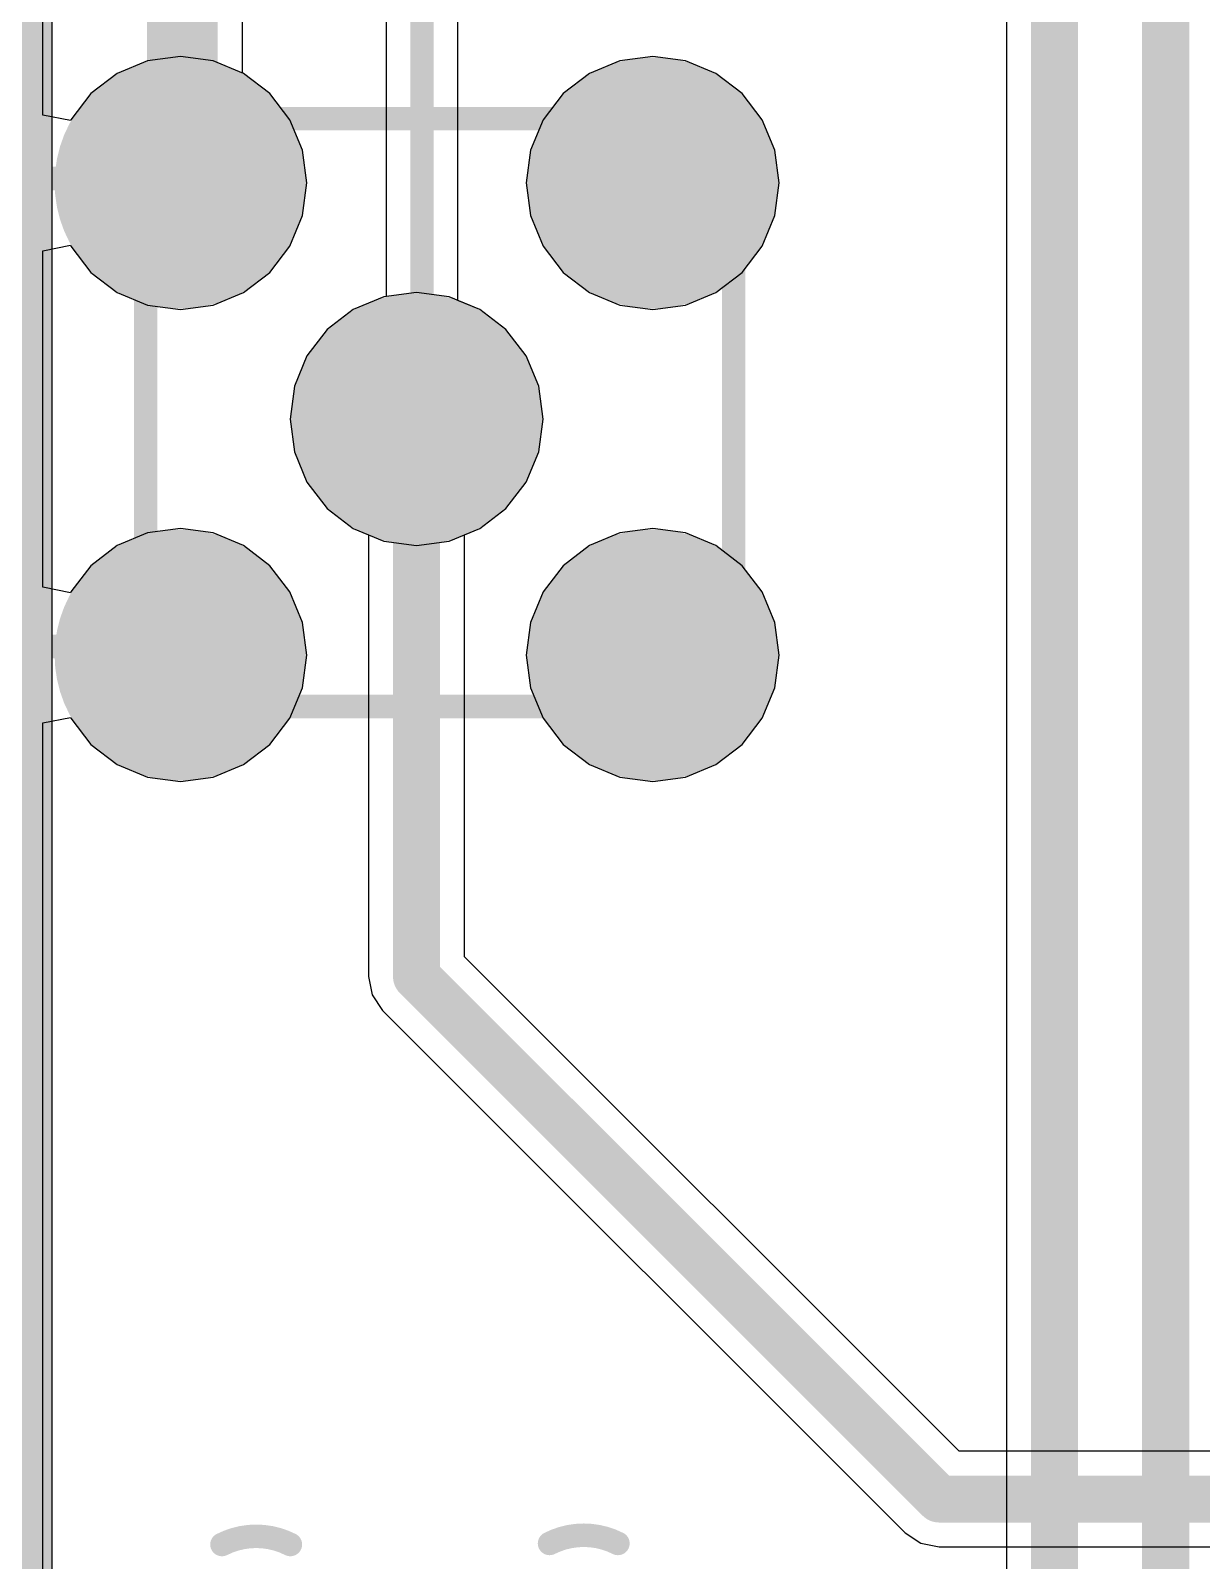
# Model space of a CAD drawing. Header units: millimetres. Extents: x 6.83 to 16.18, y 4.59 to 12.3.
# Drawn here: x 7.12 to 7.617, y 7.635 to 8.286 of the extents above; entities that cross this region are included whole.
import ezdxf

# ---------------------------------------------------------------- set-up
doc = ezdxf.new("R2010")
doc.units = ezdxf.units.MM
doc.header["$MEASUREMENT"] = 0
for name, color, linetype in [('BottomLayer', 5, 'Continuous'), ('BottomSolder', 6, 'Continuous'), ('InternalPlane1', 76, 'Continuous'), ('InternalPlane2', 16, 'Continuous'), ('MultiLayer', 9, 'Continuous'), ('PadHoleLayer', 156, 'Continuous'), ('TopLayer', 1, 'Continuous'), ('TopOverlay', 2, 'Continuous'), ('TopSolder', 216, 'Continuous')]:
    doc.layers.add(name, color=color, linetype=linetype)

# ---------------------------------------------------------------- blocks, each defined once
blk = doc.blocks.new('SMA_69')
at = {"layer": 'BottomLayer', "const_width": 0.04331}
for points in [[(-0.02165, 0, 1), (0.02165, 0, 1)], [(0.17913, 0, 1), (0.22244, 0, 1)], [(0.07874, -0.10039, 1), (0.12205, -0.10039, 1)], [(-0.02165, -0.20079, 1), (0.02165, -0.20079, 1)], [(0.17913, -0.20079, 1), (0.22244, -0.20079, 1)]]:
    blk.add_lwpolyline(points, format="xyb", close=True, dxfattribs=at)
at = {"layer": 'BottomSolder', "const_width": 0.04731}
for points in [[(-0.02365, 0, 1), (0.02365, 0, 1)], [(0.17713, 0, 1), (0.22444, 0, 1)], [(0.07674, -0.10039, 1), (0.12405, -0.10039, 1)], [(-0.02365, -0.20079, 1), (0.02365, -0.20079, 1)], [(0.17713, -0.20079, 1), (0.22444, -0.20079, 1)]]:
    blk.add_lwpolyline(points, format="xyb", close=True, dxfattribs=at)
at = {"layer": 'InternalPlane1', "const_width": 0.05346}
for points in [[(-0.02673, 0, 1), (0.02673, 0, 1)], [(0.17406, 0, 1), (0.22752, 0, 1)], [(0.07366, -0.10039, 1), (0.12713, -0.10039, 1)], [(-0.02673, -0.20079, 1), (0.02673, -0.20079, 1)], [(0.17406, -0.20079, 1), (0.22752, -0.20079, 1)]]:
    blk.add_lwpolyline(points, format="xyb", close=True, dxfattribs=at)
at = {"layer": 'InternalPlane2', "const_width": 0.05346}
for points in [[(-0.02673, 0, 1), (0.02673, 0, 1)], [(0.17406, 0, 1), (0.22752, 0, 1)], [(0.07366, -0.10039, 1), (0.12713, -0.10039, 1)], [(-0.02673, -0.20079, 1), (0.02673, -0.20079, 1)], [(0.17406, -0.20079, 1), (0.22752, -0.20079, 1)]]:
    blk.add_lwpolyline(points, format="xyb", close=True, dxfattribs=at)
at = {"layer": 'MultiLayer', "const_width": 0.04331}
for points in [[(-0.02165, 0, 1), (0.02165, 0, 1)], [(0.17913, 0, 1), (0.22244, 0, 1)], [(0.07874, -0.10039, 1), (0.12205, -0.10039, 1)], [(-0.02165, -0.20079, 1), (0.02165, -0.20079, 1)], [(0.17913, -0.20079, 1), (0.22244, -0.20079, 1)]]:
    blk.add_lwpolyline(points, format="xyb", close=True, dxfattribs=at)
at = {"layer": 'PadHoleLayer', "const_width": 0.03346}
for points in [[(-0.01673, 0, 1), (0.01673, 0, 1)], [(0.18406, 0, 1), (0.21752, 0, 1)], [(0.08366, -0.10039, 1), (0.11713, -0.10039, 1)], [(-0.01673, -0.20079, 1), (0.01673, -0.20079, 1)], [(0.18406, -0.20079, 1), (0.21752, -0.20079, 1)]]:
    blk.add_lwpolyline(points, format="xyb", close=True, dxfattribs=at)
at = {"layer": 'TopLayer', "const_width": 0.04331}
for points in [[(-0.02165, 0, 1), (0.02165, 0, 1)], [(0.17913, 0, 1), (0.22244, 0, 1)], [(0.07874, -0.10039, 1), (0.12205, -0.10039, 1)], [(-0.02165, -0.20079, 1), (0.02165, -0.20079, 1)], [(0.17913, -0.20079, 1), (0.22244, -0.20079, 1)]]:
    blk.add_lwpolyline(points, format="xyb", close=True, dxfattribs=at)
at = {"layer": 'TopSolder', "const_width": 0.04731}
for points in [[(-0.02365, 0, 1), (0.02365, 0, 1)], [(0.17713, 0, 1), (0.22444, 0, 1)], [(0.07674, -0.10039, 1), (0.12405, -0.10039, 1)], [(-0.02365, -0.20079, 1), (0.02365, -0.20079, 1)], [(0.17713, -0.20079, 1), (0.22444, -0.20079, 1)]]:
    blk.add_lwpolyline(points, format="xyb", close=True, dxfattribs=at)

msp = doc.modelspace()

# ---------------------------------------------------------------- linework, layer by layer
at = {"layer": 'BottomLayer'}
for p, q in [((7.12465, 8.24985), (7.12465, 9.17768)), ((7.53436, 8.87418), (7.53436, 6.40373)), ((7.16926, 8.27291), (7.15629, 8.26754)), ((7.18317, 8.27474), (7.16926, 8.27291)), ((7.19709, 8.27291), (7.18317, 8.27474)), ((7.21006, 8.26754), (7.19709, 8.27291)), ((7.37005, 8.27291), (7.35708, 8.26754)), ((7.38396, 8.27474), (7.37005, 8.27291)), ((7.39788, 8.27291), (7.38396, 8.27474)), ((7.41084, 8.26754), (7.39788, 8.27291)), ((7.15629, 8.26754), (7.14515, 8.259)), ((7.22119, 8.259), (7.21006, 8.26754)), ((7.35708, 8.26754), (7.34594, 8.259)), ((7.42198, 8.259), (7.41084, 8.26754)), ((7.14515, 8.259), (7.13661, 8.24786)), ((7.22974, 8.24786), (7.22119, 8.259)), ((7.34594, 8.259), (7.3374, 8.24786)), ((7.43052, 8.24786), (7.42198, 8.259)), ((7.13646, 8.24751), (7.12465, 8.24985)), ((7.13661, 8.24786), (7.13646, 8.24751)), ((7.23511, 8.23489), (7.22974, 8.24786)), ((7.3374, 8.24786), (7.33203, 8.23489)), ((7.4359, 8.23489), (7.43052, 8.24786)), ((7.23694, 8.22098), (7.23511, 8.23489)), ((7.33203, 8.23489), (7.33019, 8.22098)), ((7.43773, 8.22098), (7.4359, 8.23489)), ((7.23511, 8.20706), (7.23694, 8.22098)), ((7.33019, 8.22098), (7.33203, 8.20706)), ((7.4359, 8.20706), (7.43773, 8.22098)), ((7.22974, 8.19409), (7.23511, 8.20706)), ((7.33203, 8.20706), (7.3374, 8.19409)), ((7.43052, 8.19409), (7.4359, 8.20706)), ((7.12465, 8.1921), (7.13646, 8.19445)), ((7.12465, 8.04907), (7.12465, 8.1921)), ((7.13646, 8.19445), (7.13661, 8.19409)), ((7.13661, 8.19409), (7.14515, 8.18296)), ((7.22119, 8.18296), (7.22974, 8.19409)), ((7.3374, 8.19409), (7.34594, 8.18296)), ((7.42198, 8.18296), (7.43052, 8.19409)), ((7.14515, 8.18296), (7.15629, 8.17441)), ((7.21006, 8.17441), (7.22119, 8.18296)), ((7.34594, 8.18296), (7.35708, 8.17441)), ((7.41084, 8.17441), (7.42198, 8.18296)), ((7.15629, 8.17441), (7.16926, 8.16904)), ((7.19709, 8.16904), (7.21006, 8.17441)), ((7.26965, 8.17252), (7.25668, 8.16715)), ((7.28357, 8.17435), (7.26965, 8.17252)), ((7.29748, 8.17252), (7.28357, 8.17435)), ((7.31045, 8.16715), (7.29748, 8.17252)), ((7.35708, 8.17441), (7.37005, 8.16904)), ((7.39788, 8.16904), (7.41084, 8.17441)), ((7.16926, 8.16904), (7.18317, 8.16721)), ((7.18317, 8.16721), (7.19709, 8.16904)), ((7.25668, 8.16715), (7.24555, 8.1586)), ((7.32159, 8.1586), (7.31045, 8.16715)), ((7.37005, 8.16904), (7.38396, 8.16721)), ((7.38396, 8.16721), (7.39788, 8.16904)), ((7.24555, 8.1586), (7.237, 8.14747)), ((7.33013, 8.14747), (7.32159, 8.1586)), ((7.237, 8.14747), (7.23163, 8.1345)), ((7.3355, 8.1345), (7.33013, 8.14747)), ((7.23163, 8.1345), (7.2298, 8.12058)), ((7.33733, 8.12058), (7.3355, 8.1345)), ((7.2298, 8.12058), (7.23163, 8.10667)), ((7.3355, 8.10667), (7.33733, 8.12058)), ((7.23163, 8.10667), (7.237, 8.0937)), ((7.33013, 8.0937), (7.3355, 8.10667)), ((7.237, 8.0937), (7.24555, 8.08257)), ((7.32159, 8.08257), (7.33013, 8.0937)), ((7.24555, 8.08257), (7.25668, 8.07402)), ((7.31045, 8.07402), (7.32159, 8.08257)), ((7.18317, 8.07396), (7.16926, 8.07213)), ((7.19709, 8.07213), (7.18317, 8.07396)), ((7.25668, 8.07402), (7.26965, 8.06865)), ((7.29748, 8.06865), (7.31045, 8.07402)), ((7.38396, 8.07396), (7.37005, 8.07213)), ((7.39788, 8.07213), (7.38396, 8.07396)), ((7.16926, 8.07213), (7.15629, 8.06675)), ((7.21006, 8.06675), (7.19709, 8.07213)), ((7.26965, 8.06865), (7.28357, 8.06682)), ((7.28357, 8.06682), (7.29748, 8.06865)), ((7.37005, 8.07213), (7.35708, 8.06675)), ((7.41084, 8.06675), (7.39788, 8.07213)), ((7.15629, 8.06675), (7.14515, 8.05821)), ((7.22119, 8.05821), (7.21006, 8.06675)), ((7.35708, 8.06675), (7.34594, 8.05821)), ((7.42198, 8.05821), (7.41084, 8.06675)), ((7.14515, 8.05821), (7.13661, 8.04707)), ((7.22974, 8.04707), (7.22119, 8.05821)), ((7.34594, 8.05821), (7.3374, 8.04707)), ((7.43052, 8.04707), (7.42198, 8.05821)), ((7.13646, 8.04672), (7.12465, 8.04907)), ((7.13661, 8.04707), (7.13646, 8.04672)), ((7.23511, 8.03411), (7.22974, 8.04707)), ((7.3374, 8.04707), (7.33203, 8.03411)), ((7.4359, 8.03411), (7.43052, 8.04707)), ((7.23694, 8.02019), (7.23511, 8.03411)), ((7.33203, 8.03411), (7.33019, 8.02019)), ((7.43773, 8.02019), (7.4359, 8.03411)), ((7.23511, 8.00627), (7.23694, 8.02019)), ((7.33019, 8.02019), (7.33203, 8.00627)), ((7.4359, 8.00627), (7.43773, 8.02019)), ((7.22974, 7.99331), (7.23511, 8.00627)), ((7.33203, 8.00627), (7.3374, 7.99331)), ((7.43052, 7.99331), (7.4359, 8.00627)), ((7.12465, 7.99131), (7.13646, 7.99366)), ((7.12465, 4.85627), (7.12465, 7.99131)), ((7.13646, 7.99366), (7.13661, 7.99331)), ((7.13661, 7.99331), (7.14515, 7.98217)), ((7.22119, 7.98217), (7.22974, 7.99331)), ((7.3374, 7.99331), (7.34594, 7.98217)), ((7.42198, 7.98217), (7.43052, 7.99331)), ((7.14515, 7.98217), (7.15629, 7.97363)), ((7.21006, 7.97363), (7.22119, 7.98217)), ((7.34594, 7.98217), (7.35708, 7.97363)), ((7.41084, 7.97363), (7.42198, 7.98217)), ((7.15629, 7.97363), (7.16926, 7.96826)), ((7.19709, 7.96826), (7.21006, 7.97363)), ((7.35708, 7.97363), (7.37005, 7.96826)), ((7.39788, 7.96826), (7.41084, 7.97363)), ((7.16926, 7.96826), (7.18317, 7.96642)), ((7.18317, 7.96642), (7.19709, 7.96826)), ((7.37005, 7.96826), (7.38396, 7.96642)), ((7.38396, 7.96642), (7.39788, 7.96826))]:
    msp.add_line(p, q, dxfattribs=at)
at = {"layer": 'BottomLayer', "const_width": 0.02}
for points in [[(7.60202, 6.28046), (7.60202, 8.93332)], [(7.55475, 6.38981), (7.55475, 8.88866)]]:
    msp.add_lwpolyline(points, dxfattribs=at)
at = {"layer": 'InternalPlane1'}
msp.add_line((7.12874, 4.86108), (7.12874, 12.25789), dxfattribs=at)
at = {"layer": 'InternalPlane1', "const_width": 0.04}
msp.add_lwpolyline([(7.10864, 4.84098), (7.10864, 12.27799)], dxfattribs=at)
at = {"layer": 'InternalPlane1', "const_width": 0.01}
for points in [[(7.34012, 7.6424, -0.240079), (7.36917, 7.6424)], [(7.20086, 7.64195, -0.240079), (7.22992, 7.64195)]]:
    msp.add_lwpolyline(points, format="xyb", dxfattribs=at)
at = {"layer": 'InternalPlane1', "const_width": 0.005}
for points in [[(7.19836, 7.64195, 1), (7.20336, 7.64195, 1)], [(7.22742, 7.64195, 1), (7.23242, 7.64195, 1)], [(7.33762, 7.6424, 1), (7.34262, 7.6424, 1)], [(7.36667, 7.6424, 1), (7.37167, 7.6424, 1)]]:
    msp.add_lwpolyline(points, format="xyb", close=True, dxfattribs=at)
at = {"layer": 'InternalPlane2'}
msp.add_line((7.12874, 4.86108), (7.12874, 12.25789), dxfattribs=at)
at = {"layer": 'InternalPlane2', "const_width": 0.04}
msp.add_lwpolyline([(7.10864, 4.84098), (7.10864, 12.27799)], dxfattribs=at)
at = {"layer": 'InternalPlane2', "const_width": 0.01}
for points in [[(7.34012, 7.6424, -0.240079), (7.36917, 7.6424)], [(7.20086, 7.64195, -0.240079), (7.22992, 7.64195)]]:
    msp.add_lwpolyline(points, format="xyb", dxfattribs=at)
at = {"layer": 'InternalPlane2', "const_width": 0.005}
for points in [[(7.19836, 7.64195, 1), (7.20336, 7.64195, 1)], [(7.22742, 7.64195, 1), (7.23242, 7.64195, 1)], [(7.33762, 7.6424, 1), (7.34262, 7.6424, 1)], [(7.36667, 7.6424, 1), (7.37167, 7.6424, 1)]]:
    msp.add_lwpolyline(points, format="xyb", close=True, dxfattribs=at)
at = {"layer": 'TopLayer'}
for p, q in [((7.20952, 8.26777), (7.20952, 9.15045)), ((7.2706, 8.68355), (7.2706, 8.17264)), ((7.30119, 8.17098), (7.30119, 8.68355)), ((7.37005, 8.27291), (7.35708, 8.26754)), ((7.38396, 8.27474), (7.37005, 8.27291)), ((7.39788, 8.27291), (7.38396, 8.27474)), ((7.41084, 8.26754), (7.39788, 8.27291)), ((7.21006, 8.26754), (7.20952, 8.26777)), ((7.22119, 8.259), (7.21006, 8.26754)), ((7.35708, 8.26754), (7.34594, 8.259)), ((7.42198, 8.259), (7.41084, 8.26754)), ((7.22974, 8.24786), (7.22119, 8.259)), ((7.34594, 8.259), (7.3374, 8.24786)), ((7.43052, 8.24786), (7.42198, 8.259)), ((7.23511, 8.23489), (7.22974, 8.24786)), ((7.3374, 8.24786), (7.33203, 8.23489)), ((7.4359, 8.23489), (7.43052, 8.24786)), ((7.23694, 8.22098), (7.23511, 8.23489)), ((7.33203, 8.23489), (7.33019, 8.22098)), ((7.43773, 8.22098), (7.4359, 8.23489)), ((7.23511, 8.20706), (7.23694, 8.22098)), ((7.33019, 8.22098), (7.33203, 8.20706)), ((7.4359, 8.20706), (7.43773, 8.22098)), ((7.22974, 8.19409), (7.23511, 8.20706)), ((7.33203, 8.20706), (7.3374, 8.19409)), ((7.43052, 8.19409), (7.4359, 8.20706)), ((7.12465, 8.1921), (7.13646, 8.19445)), ((7.12465, 8.04907), (7.12465, 8.1921)), ((7.13646, 8.19445), (7.13661, 8.19409)), ((7.13661, 8.19409), (7.14515, 8.18296)), ((7.22119, 8.18296), (7.22974, 8.19409)), ((7.3374, 8.19409), (7.34594, 8.18296)), ((7.42198, 8.18296), (7.43052, 8.19409)), ((7.14515, 8.18296), (7.15629, 8.17441)), ((7.21006, 8.17441), (7.22119, 8.18296)), ((7.34594, 8.18296), (7.35708, 8.17441)), ((7.41084, 8.17441), (7.42198, 8.18296)), ((7.15629, 8.17441), (7.16926, 8.16904)), ((7.19709, 8.16904), (7.21006, 8.17441)), ((7.26965, 8.17252), (7.25668, 8.16715)), ((7.2706, 8.17264), (7.26965, 8.17252)), ((7.35708, 8.17441), (7.37005, 8.16904)), ((7.39788, 8.16904), (7.41084, 8.17441)), ((7.16926, 8.16904), (7.18317, 8.16721)), ((7.18317, 8.16721), (7.19709, 8.16904)), ((7.25668, 8.16715), (7.24555, 8.1586)), ((7.31045, 8.16715), (7.30119, 8.17098)), ((7.32159, 8.1586), (7.31045, 8.16715)), ((7.37005, 8.16904), (7.38396, 8.16721)), ((7.38396, 8.16721), (7.39788, 8.16904)), ((7.24555, 8.1586), (7.237, 8.14747)), ((7.33013, 8.14747), (7.32159, 8.1586)), ((7.237, 8.14747), (7.23163, 8.1345)), ((7.3355, 8.1345), (7.33013, 8.14747)), ((7.23163, 8.1345), (7.2298, 8.12058)), ((7.33733, 8.12058), (7.3355, 8.1345)), ((7.2298, 8.12058), (7.23163, 8.10667)), ((7.3355, 8.10667), (7.33733, 8.12058)), ((7.23163, 8.10667), (7.237, 8.0937)), ((7.33013, 8.0937), (7.3355, 8.10667)), ((7.237, 8.0937), (7.24555, 8.08257)), ((7.32159, 8.08257), (7.33013, 8.0937)), ((7.24555, 8.08257), (7.25668, 8.07402)), ((7.31045, 8.07402), (7.32159, 8.08257)), ((7.18317, 8.07396), (7.16926, 8.07213)), ((7.19709, 8.07213), (7.18317, 8.07396)), ((7.25668, 8.07402), (7.26318, 8.07133)), ((7.30396, 8.07133), (7.31045, 8.07402)), ((7.38396, 8.07396), (7.37005, 8.07213)), ((7.39788, 8.07213), (7.38396, 8.07396)), ((7.16926, 8.07213), (7.15629, 8.06675)), ((7.21006, 8.06675), (7.19709, 8.07213)), ((7.26318, 8.07133), (7.26318, 7.88349)), ((7.30396, 7.89193), (7.30396, 8.07133)), ((7.37005, 8.07213), (7.35708, 8.06675)), ((7.41084, 8.06675), (7.39788, 8.07213)), ((7.15629, 8.06675), (7.14515, 8.05821)), ((7.22119, 8.05821), (7.21006, 8.06675)), ((7.35708, 8.06675), (7.34594, 8.05821)), ((7.42198, 8.05821), (7.41084, 8.06675)), ((7.14515, 8.05821), (7.13661, 8.04707)), ((7.22974, 8.04707), (7.22119, 8.05821)), ((7.34594, 8.05821), (7.3374, 8.04707)), ((7.43052, 8.04707), (7.42198, 8.05821)), ((7.13646, 8.04672), (7.12465, 8.04907)), ((7.13661, 8.04707), (7.13646, 8.04672)), ((7.23511, 8.03411), (7.22974, 8.04707)), ((7.3374, 8.04707), (7.33203, 8.03411)), ((7.4359, 8.03411), (7.43052, 8.04707)), ((7.23694, 8.02019), (7.23511, 8.03411)), ((7.33203, 8.03411), (7.33019, 8.02019)), ((7.43773, 8.02019), (7.4359, 8.03411)), ((7.23511, 8.00627), (7.23694, 8.02019)), ((7.33019, 8.02019), (7.33203, 8.00627)), ((7.4359, 8.00627), (7.43773, 8.02019)), ((7.22974, 7.99331), (7.23511, 8.00627)), ((7.33203, 8.00627), (7.3374, 7.99331)), ((7.43052, 7.99331), (7.4359, 8.00627)), ((7.12465, 7.99131), (7.13646, 7.99366)), ((7.12465, 5.21029), (7.12465, 7.99131)), ((7.13646, 7.99366), (7.13661, 7.99331)), ((7.13661, 7.99331), (7.14515, 7.98217)), ((7.22119, 7.98217), (7.22974, 7.99331)), ((7.3374, 7.99331), (7.34594, 7.98217)), ((7.42198, 7.98217), (7.43052, 7.99331)), ((7.14515, 7.98217), (7.15629, 7.97363)), ((7.21006, 7.97363), (7.22119, 7.98217)), ((7.34594, 7.98217), (7.35708, 7.97363)), ((7.41084, 7.97363), (7.42198, 7.98217)), ((7.15629, 7.97363), (7.16926, 7.96826)), ((7.19709, 7.96826), (7.21006, 7.97363)), ((7.35708, 7.97363), (7.37005, 7.96826)), ((7.39788, 7.96826), (7.41084, 7.97363)), ((7.16926, 7.96826), (7.18317, 7.96642)), ((7.18317, 7.96642), (7.19709, 7.96826)), ((7.37005, 7.96826), (7.38396, 7.96642)), ((7.38396, 7.96642), (7.39788, 7.96826)), ((7.51421, 7.68168), (7.30396, 7.89193)), ((7.26318, 7.88349), (7.26473, 7.87568)), ((7.26473, 7.87568), (7.26915, 7.86907)), ((7.26915, 7.86907), (7.49135, 7.64687)), ((7.92384, 7.68168), (7.51421, 7.68168)), ((7.49135, 7.64687), (7.49796, 7.64245)), ((7.49796, 7.64245), (7.50577, 7.64089)), ((7.50577, 7.64089), (7.92384, 7.64089))]:
    msp.add_line(p, q, dxfattribs=at)
for points, const_width in [([(7.18403, 8.22098), (7.18403, 9.20276)], 0.03), ([(7.2859, 8.11141), (7.2859, 8.71105)], 0.01), ([(7.1755, 8.22098), (7.18403, 8.22098)], 0.01), ([(7.28357, 7.88349), (7.28357, 8.11141)], 0.02), ([(7.38396, 8.01156), (7.38396, 8.02019)], 0.01), ([(7.28357, 7.88349), (7.50577, 7.66129)], 0.02), ([(7.50577, 7.66129), (7.94608, 7.66129)], 0.02)]:
    msp.add_lwpolyline(points, dxfattribs=dict(at, const_width=const_width))
for points, const_width in [([(7.17653, 8.22098, 1), (7.19153, 8.22098, 1)], 0.015), ([(7.173, 8.22098, 1), (7.178, 8.22098, 1)], 0.005), ([(7.18153, 8.22098, 1), (7.18653, 8.22098, 1)], 0.005), ([(7.27857, 8.11141, 1), (7.28857, 8.11141, 1)], 0.01), ([(7.2834, 8.11141, 1), (7.2884, 8.11141, 1)], 0.005), ([(7.38146, 8.02019, 1), (7.38646, 8.02019, 1)], 0.005), ([(7.38146, 8.01156, 1), (7.38646, 8.01156, 1)], 0.005), ([(7.27857, 7.88349, 1), (7.28857, 7.88349, 1)], 0.01), ([(7.27857, 7.88349, 1), (7.28857, 7.88349, 1)], 0.01), ([(7.50077, 7.66129, 1), (7.51077, 7.66129, 1)], 0.01), ([(7.50077, 7.66129, 1), (7.51077, 7.66129, 1)], 0.01)]:
    msp.add_lwpolyline(points, format="xyb", close=True, dxfattribs=dict(at, const_width=const_width))
at = {"layer": 'TopOverlay', "const_width": 0.01}
for points in [[(7.16841, 8.21334, -0.414214), (7.20341, 8.24834)], [(7.38341, 8.24834, -0.414214), (7.41841, 8.21334)], [(7.20341, 7.99834, -0.414214), (7.16841, 8.03334)], [(7.41841, 8.03334, -0.414214), (7.38341, 7.99834)], [(7.16949, 8.02509, -0.007708), (7.16954, 8.02459)], [(7.16954, 8.02449, -0.025888), (7.16949, 8.02471)], [(7.16954, 8.02459, -0.835008), (7.16954, 8.02449)]]:
    msp.add_lwpolyline(points, format="xyb", dxfattribs=at)
for points in [[(7.20341, 8.24834), (7.38341, 8.24834)], [(7.18539, 8.24334), (7.21341, 8.24334)], [(7.21341, 8.20334), (7.21341, 8.24334)], [(7.37341, 8.24334), (7.40144, 8.24334)], [(7.37341, 8.20334), (7.37341, 8.24334)], [(7.17341, 8.20334), (7.17341, 8.23137)], [(7.41341, 8.20334), (7.41341, 8.23137)], [(7.02041, 8.22284), (7.16941, 8.22284)], [(7.16841, 8.03334), (7.16841, 8.21334)], [(7.41841, 8.03334), (7.41841, 8.21334)], [(7.17341, 8.20334), (7.21341, 8.20334)], [(7.37341, 8.20334), (7.41341, 8.20334)], [(7.17341, 8.04334), (7.21341, 8.04334)], [(7.17341, 8.01532), (7.17341, 8.04334)], [(7.21341, 8.00334), (7.21341, 8.04334)], [(7.37341, 8.00334), (7.37341, 8.04334)], [(7.37341, 8.04334), (7.41341, 8.04334)], [(7.41341, 8.01532), (7.41341, 8.04334)], [(7.16841, 8.03334), (7.16886, 8.02998)], [(7.16886, 8.02998), (7.16906, 8.02844)], [(7.02041, 8.02384), (7.16941, 8.02384)], [(7.16906, 8.02844), (7.16924, 8.02707)], [(7.16924, 8.02707), (7.16939, 8.02594)], [(7.16939, 8.02594), (7.16949, 8.02509)], [(7.16941, 8.02509), (7.16949, 8.02471)], [(7.18539, 8.00334), (7.21341, 8.00334)], [(7.20341, 7.99834), (7.38341, 7.99834)], [(7.37341, 8.00334), (7.40144, 8.00334)]]:
    msp.add_lwpolyline(points, dxfattribs=at)
at = {"layer": 'TopOverlay'}
for points, const_width in [([(7.20091, 8.24834, 1), (7.20591, 8.24834, 1)], 0.005), ([(7.20091, 8.24834, 1), (7.20591, 8.24834, 1)], 0.005), ([(7.38091, 8.24834, 1), (7.38591, 8.24834, 1)], 0.005), ([(7.38091, 8.24834, 1), (7.38591, 8.24834, 1)], 0.005), ([(7.18289, 8.24334, 1), (7.18789, 8.24334, 1)], 0.005), ([(7.21091, 8.24334, 1), (7.21591, 8.24334, 1)], 0.005), ([(7.21091, 8.24334, 1), (7.21591, 8.24334, 1)], 0.005), ([(7.37091, 8.24334, 1), (7.37591, 8.24334, 1)], 0.005), ([(7.37091, 8.24334, 1), (7.37591, 8.24334, 1)], 0.005), ([(7.39894, 8.24334, 1), (7.40394, 8.24334, 1)], 0.005), ([(7.17091, 8.23137, 1), (7.17591, 8.23137, 1)], 0.005), ([(7.41091, 8.23137, 1), (7.41591, 8.23137, 1)], 0.005), ([(7.16691, 8.22284, 1), (7.17191, 8.22284, 1)], 0.005), ([(7.16591, 8.21334, 1), (7.17091, 8.21334, 1)], 0.005), ([(7.16591, 8.21334, 1), (7.17091, 8.21334, 1)], 0.005), ([(7.41591, 8.21334, 1), (7.42091, 8.21334, 1)], 0.005), ([(7.41591, 8.21334, 1), (7.42091, 8.21334, 1)], 0.005), ([(7.17091, 8.20334, 1), (7.17591, 8.20334, 1)], 0.005), ([(7.17091, 8.20334, 1), (7.17591, 8.20334, 1)], 0.005), ([(7.21091, 8.20334, 1), (7.21591, 8.20334, 1)], 0.005), ([(7.21091, 8.20334, 1), (7.21591, 8.20334, 1)], 0.005), ([(7.37091, 8.20334, 1), (7.37591, 8.20334, 1)], 0.005), ([(7.37091, 8.20334, 1), (7.37591, 8.20334, 1)], 0.005), ([(7.41091, 8.20334, 1), (7.41591, 8.20334, 1)], 0.005), ([(7.41091, 8.20334, 1), (7.41591, 8.20334, 1)], 0.005), ([(7.31841, 8.12334, 1), (7.26841, 8.12334, 1)], 0.01), ([(7.26591, 8.12334, 1), (7.27091, 8.12334, 1)], 0.005), ([(7.31591, 8.12334, 1), (7.32091, 8.12334, 1)], 0.005), ([(7.17091, 8.04334, 1), (7.17591, 8.04334, 1)], 0.005), ([(7.17091, 8.04334, 1), (7.17591, 8.04334, 1)], 0.005), ([(7.21091, 8.04334, 1), (7.21591, 8.04334, 1)], 0.005), ([(7.21091, 8.04334, 1), (7.21591, 8.04334, 1)], 0.005), ([(7.37091, 8.04334, 1), (7.37591, 8.04334, 1)], 0.005), ([(7.37091, 8.04334, 1), (7.37591, 8.04334, 1)], 0.005), ([(7.41091, 8.04334, 1), (7.41591, 8.04334, 1)], 0.005), ([(7.41091, 8.04334, 1), (7.41591, 8.04334, 1)], 0.005), ([(7.16591, 8.03334, 1), (7.17091, 8.03334, 1)], 0.005), ([(7.16591, 8.03334, 1), (7.17091, 8.03334, 1)], 0.005), ([(7.16591, 8.03334, 1), (7.17091, 8.03334, 1)], 0.005), ([(7.16636, 8.02998, 1), (7.17136, 8.02998, 1)], 0.005), ([(7.16636, 8.02998, 1), (7.17136, 8.02998, 1)], 0.005), ([(7.41591, 8.03334, 1), (7.42091, 8.03334, 1)], 0.005), ([(7.41591, 8.03334, 1), (7.42091, 8.03334, 1)], 0.005), ([(7.16656, 8.02844, 1), (7.17156, 8.02844, 1)], 0.005), ([(7.16656, 8.02844, 1), (7.17156, 8.02844, 1)], 0.005), ([(7.16674, 8.02707, 1), (7.17174, 8.02707, 1)], 0.005), ([(7.16674, 8.02707, 1), (7.17174, 8.02707, 1)], 0.005), ([(7.16689, 8.02594, 1), (7.17189, 8.02594, 1)], 0.005), ([(7.16689, 8.02594, 1), (7.17189, 8.02594, 1)], 0.005), ([(7.16691, 8.02509, 1), (7.17191, 8.02509, 1)], 0.005), ([(7.16691, 8.02384, 1), (7.17191, 8.02384, 1)], 0.005), ([(7.16699, 8.02509, 1), (7.17199, 8.02509, 1)], 0.005), ([(7.16699, 8.02509, 1), (7.17199, 8.02509, 1)], 0.005), ([(7.16699, 8.02471, 1), (7.17199, 8.02471, 1)], 0.005), ([(7.16699, 8.02471, 1), (7.17199, 8.02471, 1)], 0.005), ([(7.16704, 8.02459, 1), (7.17204, 8.02459, 1)], 0.005), ([(7.16704, 8.02459, 1), (7.17204, 8.02459, 1)], 0.005), ([(7.16704, 8.02449, 1), (7.17204, 8.02449, 1)], 0.005), ([(7.16704, 8.02449, 1), (7.17204, 8.02449, 1)], 0.005), ([(7.17091, 8.01532, 1), (7.17591, 8.01532, 1)], 0.005), ([(7.41091, 8.01532, 1), (7.41591, 8.01532, 1)], 0.005), ([(7.18289, 8.00334, 1), (7.18789, 8.00334, 1)], 0.005), ([(7.20091, 7.99834, 1), (7.20591, 7.99834, 1)], 0.005), ([(7.20091, 7.99834, 1), (7.20591, 7.99834, 1)], 0.005), ([(7.21091, 8.00334, 1), (7.21591, 8.00334, 1)], 0.005), ([(7.21091, 8.00334, 1), (7.21591, 8.00334, 1)], 0.005), ([(7.37091, 8.00334, 1), (7.37591, 8.00334, 1)], 0.005), ([(7.37091, 8.00334, 1), (7.37591, 8.00334, 1)], 0.005), ([(7.38091, 7.99834, 1), (7.38591, 7.99834, 1)], 0.005), ([(7.38091, 7.99834, 1), (7.38591, 7.99834, 1)], 0.005), ([(7.39894, 8.00334, 1), (7.40394, 8.00334, 1)], 0.005)]:
    msp.add_lwpolyline(points, format="xyb", close=True, dxfattribs=dict(at, const_width=const_width))

# ---------------------------------------------------------------- block references
msp.add_blockref('SMA_69', (7.18317, 8.22098))

doc.saveas('drawing.dxf')
